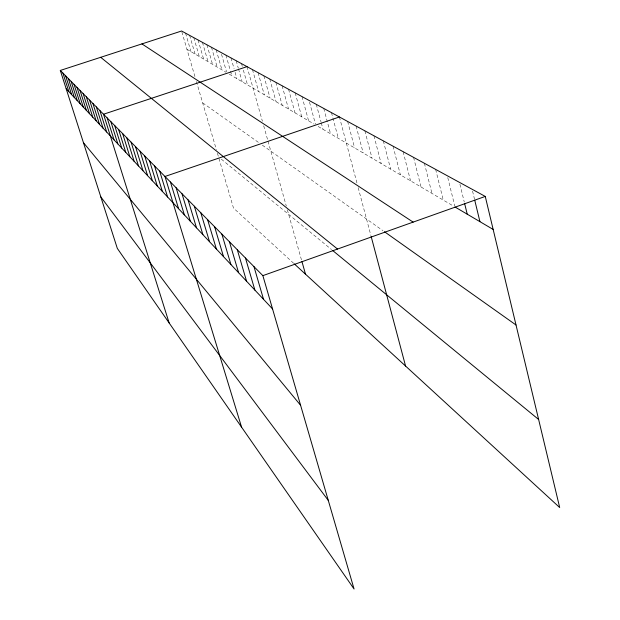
<?xml version="1.0" encoding="UTF-8"?>
<svg xmlns="http://www.w3.org/2000/svg" width="620" height="620" viewBox="0 0 620 620"><rect width="100%" height="100%" fill="white"/><g stroke="black" fill="none" stroke-linecap="round" stroke-linejoin="round"><path stroke-width="0.46" stroke-dasharray="3.1 2.33" d="M186.946 49.275L225.975 72.238M229.284 74.183L314.131 124.101M318.145 126.465L453.445 206.072M202.647 102.835L258.811 142.654M262.361 145.173L382.997 230.694M221.325 159.154L331.506 249.55M293.655 263.298L233.484 208.056L218.728 157.713M189.635 35.379L195.083 54.056M185.566 33.162L190.968 51.638M181.854 31.915L195.091 77.074M196.4 81.538L216.372 149.676M217.419 153.241L218.465 156.814M198.059 39.974L203.608 59.071M193.797 37.65L199.291 56.536M211.482 47.283L217.171 67.053M206.902 44.787L212.544 64.333M202.43 42.354L208.018 61.675M221.518 54.304L226.525 71.796M216.179 49.84L221.921 69.851M230.996 57.916L234.073 68.743M235.104 72.346L236.902 78.663M225.928 55.157L230.253 70.3M230.508 71.192L231.779 75.648M241.529 63.651L242.312 66.425M243.358 70.13L247.543 84.924M236.197 60.744L238.266 68.053M238.522 68.967L242.156 81.755M252.472 69.618L258.602 91.434M247.008 66.642L262.399 121.233M263.686 125.798L267.778 140.322M268.034 141.221L286.316 206.111M287.354 209.792L301.7 260.702M263.849 75.81L270.088 98.193M258.083 72.672L264.267 94.767M269.77 79.035L276.071 101.711M282.115 85.761L288.533 109.042M275.853 82.352L282.216 105.323M295.19 92.884L301.723 116.808M288.556 89.272L295.035 112.871M302.01 96.604L308.613 120.861M309.535 102.254L315.464 124.124M323.756 108.446L330.553 133.765M316.285 104.377L321.028 121.939M321.276 122.861L323.02 129.332M331.467 112.646L338.326 138.338M339.419 116.978L356.981 183.109M358.182 187.635L370.884 235.445M347.634 121.45L354.625 147.932M364.885 130.851L372.015 158.162M356.113 126.077L363.18 152.962M373.953 135.796L381.153 163.541M383.338 140.903L390.608 169.105M393.057 146.196L400.396 174.863M403.132 151.683L410.533 180.823M413.571 157.371L421.05 187.008M424.398 163.269L431.946 193.425M435.643 169.4L443.261 200.082M447.772 177.599L454.786 206.072M459.924 184.249L464.256 202.019M472.549 191.107L474.564 199.438"/><path stroke-width="0.93" d="M485.259 196.424L181.59 31L60.303 70.448L262.865 275.644L485.259 196.424L559.697 507.548L294.306 263.895M339.419 116.978L164.974 176.475L241.567 427.149M247.008 66.642L103.532 114.235L169.136 322.95M455.01 206.995L493.156 229.439M141.926 43.896L413.129 222.115M384.478 231.74L516.018 324.996M100.696 57.311L337.52 249.046M332.87 250.674L538.625 419.476M66.185 88.823L272.552 308.938M83.444 142.67L300.591 405.263M100.82 196.912L328.282 500.402M71.168 81.453L77.291 100.665M68.355 78.6L74.415 97.596M65.604 75.818L71.61 94.604M62.922 73.106L68.867 91.675M60.303 70.448L117.32 248.403L354.067 589L262.865 275.644M83.127 93.573L89.513 113.7M80.027 90.427L86.343 110.321M76.996 87.358L83.251 107.02M74.044 84.374L80.236 103.803M96.364 106.981L103.029 128.123M92.923 103.493L99.518 124.372M89.575 100.099L96.1 120.722M86.312 96.798L92.76 117.165M110.872 121.667L117.839 143.91M107.151 117.901L114.041 139.864M99.898 110.561L106.64 131.967M122.659 133.618L129.867 156.744M118.622 129.526L125.744 152.342M114.692 125.542L121.737 148.072M135.501 146.63L142.964 170.717M131.099 142.166L138.469 165.92M126.821 137.826L134.106 161.27M149.552 160.851L157.286 185.984M144.724 155.969L152.365 180.745M140.042 151.226L147.599 175.654M159.666 171.105L167.594 196.982M154.527 165.897L162.355 191.402M170.453 182.032L178.583 208.708M181.986 193.711L190.325 221.231M176.119 187.775L184.357 214.861M194.331 206.22L202.895 234.639M188.054 199.857L196.501 227.819M207.599 219.658L216.388 249.031M200.841 212.815L209.521 241.707M221.875 234.12L230.911 264.515M214.597 226.749L223.51 256.633M229.431 241.777L238.592 272.715M245.466 258.021L254.89 290.098M237.29 249.736L246.582 281.232M253.983 266.647L263.539 299.328M301.956 261.594L305.497 274.172M371.124 236.36L405.565 366.04M464.713 203.887L467.224 214.179M474.781 200.369L479.927 221.658"/></g></svg>
